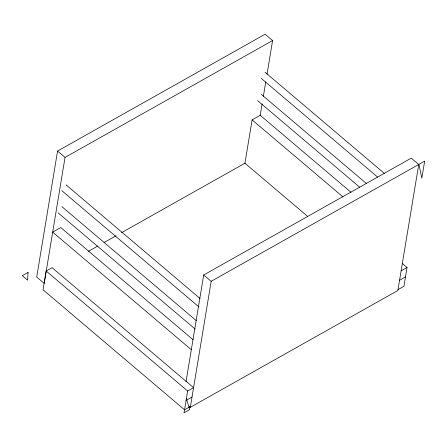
<?xml version="1.0" encoding="UTF-8"?>
<svg xmlns="http://www.w3.org/2000/svg" width="447" height="447" viewBox="0 0 447 447"><rect width="100%" height="100%" fill="white"/><g stroke="black" fill="none" stroke-linecap="round" stroke-linejoin="round"><path stroke-width="0.67" d="M57.568 151.047L36.71 277.039L44.192 283.381L65.05 157.389L272.597 40.56L265.121 34.218L57.568 151.047L65.05 157.389M186.371 398.69L189.746 409.569L184.041 412.782L187.645 391.002L193.568 387.666L52.092 267.675L46.17 271.011L43.057 289.801L184.533 409.793L190.461 406.457M186.008 381.839L203.698 274.983L411.246 158.149L418.727 164.49L397.869 290.483L190.316 407.312L189.321 406.468M190.316 407.312L211.174 281.325L418.727 164.49M244.867 163.602L252.108 119.869L260.227 115.298L351.063 192.339M260.176 115.6L262.115 103.9M263.367 96.323L265.758 81.868M267.015 74.291L272.597 40.56M402.255 263.439L407.044 267.502L403.932 286.292L398.009 289.628M88.232 251.421L97.954 245.951M104.028 242.531L116.175 235.698M121.64 232.619L244.934 163.216L307.614 216.382M401.121 270.837L407.044 267.502M186.092 400.4L192.014 397.065M399.568 280.23L405.49 276.894M265.037 72.218L384.593 173.615M261.244 78.387L377.614 177.085M261.361 94.423L366.574 183.656M257.567 100.597L359.589 187.125M252.108 119.869L342.95 196.909M203.698 274.983L211.174 281.325M66.134 184.929L200.038 298.495M61.809 190.651L198.904 306.921M61.926 206.687L196.362 320.706M58.132 212.856L195.227 329.132M193.065 339.742L60.792 227.562L52.673 232.133L191.322 349.722M46.17 271.011L187.645 391.002M28.055 272.441L27.602 280.107L22.35 275.654L28.055 272.441M424.65 161.155L421.823 178.241L418.945 164.367L424.65 161.155"/></g></svg>
